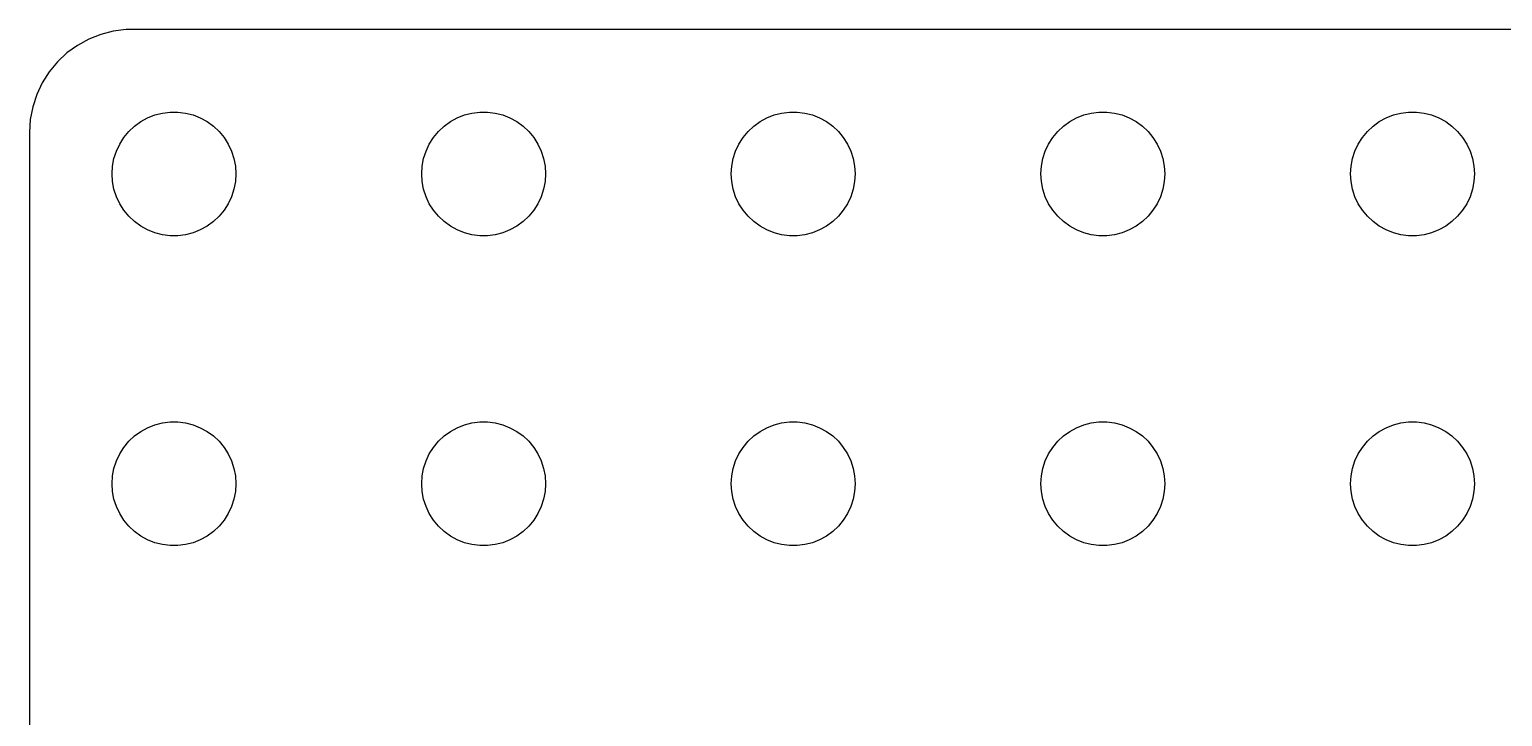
# Model space of a CAD drawing. Header units: metres. Extents: x -142 to 142, y -142 to 142.
# Drawn here: x -142 to -70.6, y 108.7 to 142 of the extents above; entities that cross this region are included whole.
import ezdxf

# ---------------------------------------------------------------- set-up
doc = ezdxf.new("R2010")
doc.units = ezdxf.units.M

msp = doc.modelspace()

# ---------------------------------------------------------------- linework, layer by layer
for p, q in [((-139.129, 141.524), (-139.679, 141.222)), ((-138.545, 141.755), (-139.129, 141.524)), ((-137.937, 141.911), (-138.545, 141.755)), ((-137.314, 141.99), (-137.937, 141.911)), ((137.314, 141.99), (-137.314, 141.99)), ((-140.187, 140.853), (-140.645, 140.423)), ((-139.679, 141.222), (-140.187, 140.853)), ((-141.045, 139.939), (-141.382, 139.409)), ((-140.645, 140.423), (-141.045, 139.939)), ((-141.382, 139.409), (-141.649, 138.841)), ((-141.649, 138.841), (-141.843, 138.243)), ((-141.843, 138.243), (-141.961, 137.627)), ((-136.277, 137.714), (-135.927, 137.853)), ((-135.927, 137.853), (-135.562, 137.947)), ((-135.562, 137.947), (-135.188, 137.994)), ((-135.188, 137.994), (-134.812, 137.994)), ((-134.812, 137.994), (-134.438, 137.947)), ((-134.438, 137.947), (-134.073, 137.853)), ((-134.073, 137.853), (-133.723, 137.714)), ((-121.277, 137.714), (-120.927, 137.853)), ((-120.927, 137.853), (-120.562, 137.947)), ((-120.562, 137.947), (-120.188, 137.994)), ((-120.188, 137.994), (-119.812, 137.994)), ((-119.812, 137.994), (-119.438, 137.947)), ((-119.438, 137.947), (-119.073, 137.853)), ((-119.073, 137.853), (-118.723, 137.714)), ((-106.277, 137.714), (-105.927, 137.853)), ((-105.927, 137.853), (-105.562, 137.947)), ((-105.562, 137.947), (-105.188, 137.994)), ((-105.188, 137.994), (-104.812, 137.994)), ((-104.812, 137.994), (-104.438, 137.947)), ((-104.438, 137.947), (-104.073, 137.853)), ((-104.073, 137.853), (-103.723, 137.714)), ((-91.2773, 137.714), (-90.927, 137.853)), ((-90.927, 137.853), (-90.5621, 137.947)), ((-90.5621, 137.947), (-90.1884, 137.994)), ((-90.1884, 137.994), (-89.8116, 137.994)), ((-89.8116, 137.994), (-89.4379, 137.947)), ((-89.4379, 137.947), (-89.073, 137.853)), ((-89.073, 137.853), (-88.7227, 137.714)), ((-76.2773, 137.714), (-75.927, 137.853)), ((-75.927, 137.853), (-75.5621, 137.947)), ((-75.5621, 137.947), (-75.1884, 137.994)), ((-75.1884, 137.994), (-74.8116, 137.994)), ((-74.8116, 137.994), (-74.4379, 137.947)), ((-74.4379, 137.947), (-74.073, 137.853)), ((-74.073, 137.853), (-73.7227, 137.714)), ((-141.961, 137.627), (-142, 137)), ((-137.427, 136.763), (-137.187, 137.054)), ((-137.187, 137.054), (-136.912, 137.312)), ((-136.912, 137.312), (-136.607, 137.533)), ((-136.607, 137.533), (-136.277, 137.714)), ((-133.723, 137.714), (-133.393, 137.533)), ((-133.393, 137.533), (-133.088, 137.312)), ((-133.088, 137.312), (-132.813, 137.054)), ((-132.813, 137.054), (-132.573, 136.763)), ((-122.427, 136.763), (-122.187, 137.054)), ((-122.187, 137.054), (-121.912, 137.312)), ((-121.912, 137.312), (-121.607, 137.533)), ((-121.607, 137.533), (-121.277, 137.714)), ((-118.723, 137.714), (-118.393, 137.533)), ((-118.393, 137.533), (-118.088, 137.312)), ((-118.088, 137.312), (-117.813, 137.054)), ((-117.813, 137.054), (-117.573, 136.763)), ((-107.427, 136.763), (-107.187, 137.054)), ((-107.187, 137.054), (-106.912, 137.312)), ((-106.912, 137.312), (-106.607, 137.533)), ((-106.607, 137.533), (-106.277, 137.714)), ((-103.723, 137.714), (-103.393, 137.533)), ((-103.393, 137.533), (-103.088, 137.312)), ((-103.088, 137.312), (-102.813, 137.054)), ((-102.813, 137.054), (-102.573, 136.763)), ((-92.427, 136.763), (-92.1869, 137.054)), ((-92.1869, 137.054), (-91.9123, 137.312)), ((-91.9123, 137.312), (-91.6075, 137.533)), ((-91.6075, 137.533), (-91.2773, 137.714)), ((-88.7227, 137.714), (-88.3925, 137.533)), ((-88.3925, 137.533), (-88.0877, 137.312)), ((-88.0877, 137.312), (-87.8131, 137.054)), ((-87.8131, 137.054), (-87.573, 136.763)), ((-77.427, 136.763), (-77.1869, 137.054)), ((-77.1869, 137.054), (-76.9123, 137.312)), ((-76.9123, 137.312), (-76.6075, 137.533)), ((-76.6075, 137.533), (-76.2773, 137.714)), ((-73.7227, 137.714), (-73.3925, 137.533)), ((-73.3925, 137.533), (-73.0877, 137.312)), ((-73.0877, 137.312), (-72.8131, 137.054)), ((-72.8131, 137.054), (-72.573, 136.763)), ((-142, 137), (-142, -137)), ((-137.789, 136.104), (-137.629, 136.445)), ((-137.629, 136.445), (-137.427, 136.763)), ((-132.573, 136.763), (-132.371, 136.445)), ((-132.371, 136.445), (-132.211, 136.104)), ((-122.789, 136.104), (-122.629, 136.445)), ((-122.629, 136.445), (-122.427, 136.763)), ((-117.573, 136.763), (-117.371, 136.445)), ((-117.371, 136.445), (-117.211, 136.104)), ((-107.789, 136.104), (-107.629, 136.445)), ((-107.629, 136.445), (-107.427, 136.763)), ((-102.573, 136.763), (-102.371, 136.445)), ((-102.371, 136.445), (-102.211, 136.104)), ((-92.7893, 136.104), (-92.6289, 136.445)), ((-92.6289, 136.445), (-92.427, 136.763)), ((-87.573, 136.763), (-87.3711, 136.445)), ((-87.3711, 136.445), (-87.2107, 136.104)), ((-77.7893, 136.104), (-77.6289, 136.445)), ((-77.6289, 136.445), (-77.427, 136.763)), ((-72.573, 136.763), (-72.3711, 136.445)), ((-72.3711, 136.445), (-72.2107, 136.104)), ((-137.976, 135.376), (-137.906, 135.746)), ((-137.906, 135.746), (-137.789, 136.104)), ((-132.211, 136.104), (-132.094, 135.746)), ((-132.094, 135.746), (-132.024, 135.376)), ((-122.976, 135.376), (-122.906, 135.746)), ((-122.906, 135.746), (-122.789, 136.104)), ((-117.211, 136.104), (-117.094, 135.746)), ((-117.094, 135.746), (-117.024, 135.376)), ((-107.976, 135.376), (-107.906, 135.746)), ((-107.906, 135.746), (-107.789, 136.104)), ((-102.211, 136.104), (-102.094, 135.746)), ((-102.094, 135.746), (-102.024, 135.376)), ((-92.9763, 135.376), (-92.9057, 135.746)), ((-92.9057, 135.746), (-92.7893, 136.104)), ((-87.2107, 136.104), (-87.0943, 135.746)), ((-87.0943, 135.746), (-87.0237, 135.376)), ((-77.9763, 135.376), (-77.9057, 135.746)), ((-77.9057, 135.746), (-77.7893, 136.104)), ((-72.2107, 136.104), (-72.0943, 135.746)), ((-72.0943, 135.746), (-72.0237, 135.376)), ((-138, 135), (-137.976, 135.376)), ((-137.976, 134.624), (-138, 135)), ((-132.024, 135.376), (-132, 135)), ((-132, 135), (-132.024, 134.624)), ((-123, 135), (-122.976, 135.376)), ((-122.976, 134.624), (-123, 135)), ((-117.024, 135.376), (-117, 135)), ((-117, 135), (-117.024, 134.624)), ((-108, 135), (-107.976, 135.376)), ((-107.976, 134.624), (-108, 135)), ((-102.024, 135.376), (-102, 135)), ((-102, 135), (-102.024, 134.624)), ((-93, 135), (-92.9763, 135.376)), ((-92.9763, 134.624), (-93, 135)), ((-87.0237, 135.376), (-87, 135)), ((-87, 135), (-87.0237, 134.624)), ((-78, 135), (-77.9763, 135.376)), ((-77.9763, 134.624), (-78, 135)), ((-72.0237, 135.376), (-72, 135)), ((-72, 135), (-72.0237, 134.624)), ((-137.906, 134.254), (-137.976, 134.624)), ((-137.789, 133.896), (-137.906, 134.254)), ((-132.094, 134.254), (-132.211, 133.896)), ((-132.024, 134.624), (-132.094, 134.254)), ((-122.906, 134.254), (-122.976, 134.624)), ((-122.789, 133.896), (-122.906, 134.254)), ((-117.094, 134.254), (-117.211, 133.896)), ((-117.024, 134.624), (-117.094, 134.254)), ((-107.906, 134.254), (-107.976, 134.624)), ((-107.789, 133.896), (-107.906, 134.254)), ((-102.094, 134.254), (-102.211, 133.896)), ((-102.024, 134.624), (-102.094, 134.254)), ((-92.9057, 134.254), (-92.9763, 134.624)), ((-92.7893, 133.896), (-92.9057, 134.254)), ((-87.0943, 134.254), (-87.2107, 133.896)), ((-87.0237, 134.624), (-87.0943, 134.254)), ((-77.9057, 134.254), (-77.9763, 134.624)), ((-77.7893, 133.896), (-77.9057, 134.254)), ((-72.0943, 134.254), (-72.2107, 133.896)), ((-72.0237, 134.624), (-72.0943, 134.254)), ((-137.629, 133.555), (-137.789, 133.896)), ((-137.427, 133.237), (-137.629, 133.555)), ((-132.371, 133.555), (-132.573, 133.237)), ((-132.211, 133.896), (-132.371, 133.555)), ((-122.629, 133.555), (-122.789, 133.896)), ((-122.427, 133.237), (-122.629, 133.555)), ((-117.371, 133.555), (-117.573, 133.237)), ((-117.211, 133.896), (-117.371, 133.555)), ((-107.629, 133.555), (-107.789, 133.896)), ((-107.427, 133.237), (-107.629, 133.555)), ((-102.371, 133.555), (-102.573, 133.237)), ((-102.211, 133.896), (-102.371, 133.555)), ((-92.6289, 133.555), (-92.7893, 133.896)), ((-92.427, 133.237), (-92.6289, 133.555)), ((-87.3711, 133.555), (-87.573, 133.237)), ((-87.2107, 133.896), (-87.3711, 133.555)), ((-77.6289, 133.555), (-77.7893, 133.896)), ((-77.427, 133.237), (-77.6289, 133.555)), ((-72.3711, 133.555), (-72.573, 133.237)), ((-72.2107, 133.896), (-72.3711, 133.555)), ((-137.187, 132.946), (-137.427, 133.237)), ((-136.912, 132.688), (-137.187, 132.946)), ((-132.813, 132.946), (-133.088, 132.688)), ((-132.573, 133.237), (-132.813, 132.946)), ((-122.187, 132.946), (-122.427, 133.237)), ((-121.912, 132.688), (-122.187, 132.946)), ((-117.813, 132.946), (-118.088, 132.688)), ((-117.573, 133.237), (-117.813, 132.946)), ((-107.187, 132.946), (-107.427, 133.237)), ((-106.912, 132.688), (-107.187, 132.946)), ((-102.813, 132.946), (-103.088, 132.688)), ((-102.573, 133.237), (-102.813, 132.946)), ((-92.1869, 132.946), (-92.427, 133.237)), ((-91.9123, 132.688), (-92.1869, 132.946)), ((-87.8131, 132.946), (-88.0877, 132.688)), ((-87.573, 133.237), (-87.8131, 132.946)), ((-77.1869, 132.946), (-77.427, 133.237)), ((-76.9123, 132.688), (-77.1869, 132.946)), ((-72.8131, 132.946), (-73.0877, 132.688)), ((-72.573, 133.237), (-72.8131, 132.946)), ((-136.607, 132.467), (-136.912, 132.688)), ((-136.277, 132.286), (-136.607, 132.467)), ((-135.927, 132.147), (-136.277, 132.286)), ((-135.562, 132.053), (-135.927, 132.147)), ((-135.188, 132.006), (-135.562, 132.053)), ((-134.438, 132.053), (-134.812, 132.006)), ((-134.073, 132.147), (-134.438, 132.053)), ((-133.723, 132.286), (-134.073, 132.147)), ((-133.393, 132.467), (-133.723, 132.286)), ((-133.088, 132.688), (-133.393, 132.467)), ((-121.607, 132.467), (-121.912, 132.688)), ((-121.277, 132.286), (-121.607, 132.467)), ((-120.927, 132.147), (-121.277, 132.286)), ((-120.562, 132.053), (-120.927, 132.147)), ((-120.188, 132.006), (-120.562, 132.053)), ((-119.438, 132.053), (-119.812, 132.006)), ((-119.073, 132.147), (-119.438, 132.053)), ((-118.723, 132.286), (-119.073, 132.147)), ((-118.393, 132.467), (-118.723, 132.286)), ((-118.088, 132.688), (-118.393, 132.467)), ((-106.607, 132.467), (-106.912, 132.688)), ((-106.277, 132.286), (-106.607, 132.467)), ((-105.927, 132.147), (-106.277, 132.286)), ((-105.562, 132.053), (-105.927, 132.147)), ((-105.188, 132.006), (-105.562, 132.053)), ((-104.438, 132.053), (-104.812, 132.006)), ((-104.073, 132.147), (-104.438, 132.053)), ((-103.723, 132.286), (-104.073, 132.147)), ((-103.393, 132.467), (-103.723, 132.286)), ((-103.088, 132.688), (-103.393, 132.467)), ((-91.6075, 132.467), (-91.9123, 132.688)), ((-91.2773, 132.286), (-91.6075, 132.467)), ((-90.927, 132.147), (-91.2773, 132.286)), ((-90.5621, 132.053), (-90.927, 132.147)), ((-90.1884, 132.006), (-90.5621, 132.053)), ((-89.4379, 132.053), (-89.8116, 132.006)), ((-89.073, 132.147), (-89.4379, 132.053)), ((-88.7227, 132.286), (-89.073, 132.147)), ((-88.3925, 132.467), (-88.7227, 132.286)), ((-88.0877, 132.688), (-88.3925, 132.467)), ((-76.6075, 132.467), (-76.9123, 132.688)), ((-76.2773, 132.286), (-76.6075, 132.467)), ((-75.927, 132.147), (-76.2773, 132.286)), ((-75.5621, 132.053), (-75.927, 132.147)), ((-75.1884, 132.006), (-75.5621, 132.053)), ((-74.4379, 132.053), (-74.8116, 132.006)), ((-74.073, 132.147), (-74.4379, 132.053)), ((-73.7227, 132.286), (-74.073, 132.147)), ((-73.3925, 132.467), (-73.7227, 132.286)), ((-73.0877, 132.688), (-73.3925, 132.467)), ((-134.812, 132.006), (-135.188, 132.006)), ((-119.812, 132.006), (-120.188, 132.006)), ((-104.812, 132.006), (-105.188, 132.006)), ((-89.8116, 132.006), (-90.1884, 132.006)), ((-74.8116, 132.006), (-75.1884, 132.006)), ((-136.277, 122.714), (-135.927, 122.853)), ((-135.927, 122.853), (-135.562, 122.947)), ((-135.562, 122.947), (-135.188, 122.994)), ((-135.188, 122.994), (-134.812, 122.994)), ((-134.812, 122.994), (-134.438, 122.947)), ((-134.438, 122.947), (-134.073, 122.853)), ((-134.073, 122.853), (-133.723, 122.714)), ((-121.277, 122.714), (-120.927, 122.853)), ((-120.927, 122.853), (-120.562, 122.947)), ((-120.562, 122.947), (-120.188, 122.994)), ((-120.188, 122.994), (-119.812, 122.994)), ((-119.812, 122.994), (-119.438, 122.947)), ((-119.438, 122.947), (-119.073, 122.853)), ((-119.073, 122.853), (-118.723, 122.714)), ((-106.277, 122.714), (-105.927, 122.853)), ((-105.927, 122.853), (-105.562, 122.947)), ((-105.562, 122.947), (-105.188, 122.994)), ((-105.188, 122.994), (-104.812, 122.994)), ((-104.812, 122.994), (-104.438, 122.947)), ((-104.438, 122.947), (-104.073, 122.853)), ((-104.073, 122.853), (-103.723, 122.714)), ((-91.2773, 122.714), (-90.927, 122.853)), ((-90.927, 122.853), (-90.5621, 122.947)), ((-90.5621, 122.947), (-90.1884, 122.994)), ((-90.1884, 122.994), (-89.8116, 122.994)), ((-89.8116, 122.994), (-89.4379, 122.947)), ((-89.4379, 122.947), (-89.073, 122.853)), ((-89.073, 122.853), (-88.7227, 122.714)), ((-76.2773, 122.714), (-75.927, 122.853)), ((-75.927, 122.853), (-75.5621, 122.947)), ((-75.5621, 122.947), (-75.1884, 122.994)), ((-75.1884, 122.994), (-74.8116, 122.994)), ((-74.8116, 122.994), (-74.4379, 122.947)), ((-74.4379, 122.947), (-74.073, 122.853)), ((-74.073, 122.853), (-73.7227, 122.714)), ((-137.427, 121.763), (-137.187, 122.054)), ((-137.187, 122.054), (-136.912, 122.312)), ((-136.912, 122.312), (-136.607, 122.533)), ((-136.607, 122.533), (-136.277, 122.714)), ((-133.723, 122.714), (-133.393, 122.533)), ((-133.393, 122.533), (-133.088, 122.312)), ((-133.088, 122.312), (-132.813, 122.054)), ((-132.813, 122.054), (-132.573, 121.763)), ((-122.427, 121.763), (-122.187, 122.054)), ((-122.187, 122.054), (-121.912, 122.312)), ((-121.912, 122.312), (-121.607, 122.533)), ((-121.607, 122.533), (-121.277, 122.714)), ((-118.723, 122.714), (-118.393, 122.533)), ((-118.393, 122.533), (-118.088, 122.312)), ((-118.088, 122.312), (-117.813, 122.054)), ((-117.813, 122.054), (-117.573, 121.763)), ((-107.427, 121.763), (-107.187, 122.054)), ((-107.187, 122.054), (-106.912, 122.312)), ((-106.912, 122.312), (-106.607, 122.533)), ((-106.607, 122.533), (-106.277, 122.714)), ((-103.723, 122.714), (-103.393, 122.533)), ((-103.393, 122.533), (-103.088, 122.312)), ((-103.088, 122.312), (-102.813, 122.054)), ((-102.813, 122.054), (-102.573, 121.763)), ((-92.427, 121.763), (-92.1869, 122.054)), ((-92.1869, 122.054), (-91.9123, 122.312)), ((-91.9123, 122.312), (-91.6075, 122.533)), ((-91.6075, 122.533), (-91.2773, 122.714)), ((-88.7227, 122.714), (-88.3925, 122.533)), ((-88.3925, 122.533), (-88.0877, 122.312)), ((-88.0877, 122.312), (-87.8131, 122.054)), ((-87.8131, 122.054), (-87.573, 121.763)), ((-77.427, 121.763), (-77.1869, 122.054)), ((-77.1869, 122.054), (-76.9123, 122.312)), ((-76.9123, 122.312), (-76.6075, 122.533)), ((-76.6075, 122.533), (-76.2773, 122.714)), ((-73.7227, 122.714), (-73.3925, 122.533)), ((-73.3925, 122.533), (-73.0877, 122.312)), ((-73.0877, 122.312), (-72.8131, 122.054)), ((-72.8131, 122.054), (-72.573, 121.763)), ((-137.789, 121.104), (-137.629, 121.445)), ((-137.629, 121.445), (-137.427, 121.763)), ((-132.573, 121.763), (-132.371, 121.445)), ((-132.371, 121.445), (-132.211, 121.104)), ((-122.789, 121.104), (-122.629, 121.445)), ((-122.629, 121.445), (-122.427, 121.763)), ((-117.573, 121.763), (-117.371, 121.445)), ((-117.371, 121.445), (-117.211, 121.104)), ((-107.789, 121.104), (-107.629, 121.445)), ((-107.629, 121.445), (-107.427, 121.763)), ((-102.573, 121.763), (-102.371, 121.445)), ((-102.371, 121.445), (-102.211, 121.104)), ((-92.7893, 121.104), (-92.6289, 121.445)), ((-92.6289, 121.445), (-92.427, 121.763)), ((-87.573, 121.763), (-87.3711, 121.445)), ((-87.3711, 121.445), (-87.2107, 121.104)), ((-77.7893, 121.104), (-77.6289, 121.445)), ((-77.6289, 121.445), (-77.427, 121.763)), ((-72.573, 121.763), (-72.3711, 121.445)), ((-72.3711, 121.445), (-72.2107, 121.104)), ((-137.976, 120.376), (-137.906, 120.746)), ((-137.906, 120.746), (-137.789, 121.104)), ((-132.211, 121.104), (-132.094, 120.746)), ((-132.094, 120.746), (-132.024, 120.376)), ((-122.976, 120.376), (-122.906, 120.746)), ((-122.906, 120.746), (-122.789, 121.104)), ((-117.211, 121.104), (-117.094, 120.746)), ((-117.094, 120.746), (-117.024, 120.376)), ((-107.976, 120.376), (-107.906, 120.746)), ((-107.906, 120.746), (-107.789, 121.104)), ((-102.211, 121.104), (-102.094, 120.746)), ((-102.094, 120.746), (-102.024, 120.376)), ((-92.9763, 120.376), (-92.9057, 120.746)), ((-92.9057, 120.746), (-92.7893, 121.104)), ((-87.2107, 121.104), (-87.0943, 120.746)), ((-87.0943, 120.746), (-87.0237, 120.376)), ((-77.9763, 120.376), (-77.9057, 120.746)), ((-77.9057, 120.746), (-77.7893, 121.104)), ((-72.2107, 121.104), (-72.0943, 120.746)), ((-72.0943, 120.746), (-72.0237, 120.376)), ((-138, 120), (-137.976, 120.376)), ((-137.976, 119.624), (-138, 120)), ((-132.024, 120.376), (-132, 120)), ((-132, 120), (-132.024, 119.624)), ((-123, 120), (-122.976, 120.376)), ((-122.976, 119.624), (-123, 120)), ((-117.024, 120.376), (-117, 120)), ((-117, 120), (-117.024, 119.624)), ((-108, 120), (-107.976, 120.376)), ((-107.976, 119.624), (-108, 120)), ((-102.024, 120.376), (-102, 120)), ((-102, 120), (-102.024, 119.624)), ((-93, 120), (-92.9763, 120.376)), ((-92.9763, 119.624), (-93, 120)), ((-87.0237, 120.376), (-87, 120)), ((-87, 120), (-87.0237, 119.624)), ((-78, 120), (-77.9763, 120.376)), ((-77.9763, 119.624), (-78, 120)), ((-72.0237, 120.376), (-72, 120)), ((-72, 120), (-72.0237, 119.624)), ((-137.906, 119.254), (-137.976, 119.624)), ((-137.789, 118.896), (-137.906, 119.254)), ((-132.094, 119.254), (-132.211, 118.896)), ((-132.024, 119.624), (-132.094, 119.254)), ((-122.906, 119.254), (-122.976, 119.624)), ((-122.789, 118.896), (-122.906, 119.254)), ((-117.094, 119.254), (-117.211, 118.896)), ((-117.024, 119.624), (-117.094, 119.254)), ((-107.906, 119.254), (-107.976, 119.624)), ((-107.789, 118.896), (-107.906, 119.254)), ((-102.094, 119.254), (-102.211, 118.896)), ((-102.024, 119.624), (-102.094, 119.254)), ((-92.9057, 119.254), (-92.9763, 119.624)), ((-92.7893, 118.896), (-92.9057, 119.254)), ((-87.0943, 119.254), (-87.2107, 118.896)), ((-87.0237, 119.624), (-87.0943, 119.254)), ((-77.9057, 119.254), (-77.9763, 119.624)), ((-77.7893, 118.896), (-77.9057, 119.254)), ((-72.0943, 119.254), (-72.2107, 118.896)), ((-72.0237, 119.624), (-72.0943, 119.254)), ((-137.629, 118.555), (-137.789, 118.896)), ((-137.427, 118.237), (-137.629, 118.555)), ((-132.371, 118.555), (-132.573, 118.237)), ((-132.211, 118.896), (-132.371, 118.555)), ((-122.629, 118.555), (-122.789, 118.896)), ((-122.427, 118.237), (-122.629, 118.555)), ((-117.371, 118.555), (-117.573, 118.237)), ((-117.211, 118.896), (-117.371, 118.555)), ((-107.629, 118.555), (-107.789, 118.896)), ((-107.427, 118.237), (-107.629, 118.555)), ((-102.371, 118.555), (-102.573, 118.237)), ((-102.211, 118.896), (-102.371, 118.555)), ((-92.6289, 118.555), (-92.7893, 118.896)), ((-92.427, 118.237), (-92.6289, 118.555)), ((-87.3711, 118.555), (-87.573, 118.237)), ((-87.2107, 118.896), (-87.3711, 118.555)), ((-77.6289, 118.555), (-77.7893, 118.896)), ((-77.427, 118.237), (-77.6289, 118.555)), ((-72.3711, 118.555), (-72.573, 118.237)), ((-72.2107, 118.896), (-72.3711, 118.555)), ((-137.187, 117.946), (-137.427, 118.237)), ((-136.912, 117.688), (-137.187, 117.946)), ((-132.813, 117.946), (-133.088, 117.688)), ((-132.573, 118.237), (-132.813, 117.946)), ((-122.187, 117.946), (-122.427, 118.237)), ((-121.912, 117.688), (-122.187, 117.946)), ((-117.813, 117.946), (-118.088, 117.688)), ((-117.573, 118.237), (-117.813, 117.946)), ((-107.187, 117.946), (-107.427, 118.237)), ((-106.912, 117.688), (-107.187, 117.946)), ((-102.813, 117.946), (-103.088, 117.688)), ((-102.573, 118.237), (-102.813, 117.946)), ((-92.1869, 117.946), (-92.427, 118.237)), ((-91.9123, 117.688), (-92.1869, 117.946)), ((-87.8131, 117.946), (-88.0877, 117.688)), ((-87.573, 118.237), (-87.8131, 117.946)), ((-77.1869, 117.946), (-77.427, 118.237)), ((-76.9123, 117.688), (-77.1869, 117.946)), ((-72.8131, 117.946), (-73.0877, 117.688)), ((-72.573, 118.237), (-72.8131, 117.946)), ((-136.607, 117.467), (-136.912, 117.688)), ((-136.277, 117.286), (-136.607, 117.467)), ((-135.927, 117.147), (-136.277, 117.286)), ((-135.562, 117.053), (-135.927, 117.147)), ((-135.188, 117.006), (-135.562, 117.053)), ((-134.438, 117.053), (-134.812, 117.006)), ((-134.073, 117.147), (-134.438, 117.053)), ((-133.723, 117.286), (-134.073, 117.147)), ((-133.393, 117.467), (-133.723, 117.286)), ((-133.088, 117.688), (-133.393, 117.467)), ((-121.607, 117.467), (-121.912, 117.688)), ((-121.277, 117.286), (-121.607, 117.467)), ((-120.927, 117.147), (-121.277, 117.286)), ((-120.562, 117.053), (-120.927, 117.147)), ((-120.188, 117.006), (-120.562, 117.053)), ((-119.438, 117.053), (-119.812, 117.006)), ((-119.073, 117.147), (-119.438, 117.053)), ((-118.723, 117.286), (-119.073, 117.147)), ((-118.393, 117.467), (-118.723, 117.286)), ((-118.088, 117.688), (-118.393, 117.467)), ((-106.607, 117.467), (-106.912, 117.688)), ((-106.277, 117.286), (-106.607, 117.467)), ((-105.927, 117.147), (-106.277, 117.286)), ((-105.562, 117.053), (-105.927, 117.147)), ((-105.188, 117.006), (-105.562, 117.053)), ((-104.438, 117.053), (-104.812, 117.006)), ((-104.073, 117.147), (-104.438, 117.053)), ((-103.723, 117.286), (-104.073, 117.147)), ((-103.393, 117.467), (-103.723, 117.286)), ((-103.088, 117.688), (-103.393, 117.467)), ((-91.6075, 117.467), (-91.9123, 117.688)), ((-91.2773, 117.286), (-91.6075, 117.467)), ((-90.927, 117.147), (-91.2773, 117.286)), ((-90.5621, 117.053), (-90.927, 117.147)), ((-90.1884, 117.006), (-90.5621, 117.053)), ((-89.4379, 117.053), (-89.8116, 117.006)), ((-89.073, 117.147), (-89.4379, 117.053)), ((-88.7227, 117.286), (-89.073, 117.147)), ((-88.3925, 117.467), (-88.7227, 117.286)), ((-88.0877, 117.688), (-88.3925, 117.467)), ((-76.6075, 117.467), (-76.9123, 117.688)), ((-76.2773, 117.286), (-76.6075, 117.467)), ((-75.927, 117.147), (-76.2773, 117.286)), ((-75.5621, 117.053), (-75.927, 117.147)), ((-75.1884, 117.006), (-75.5621, 117.053)), ((-74.4379, 117.053), (-74.8116, 117.006)), ((-74.073, 117.147), (-74.4379, 117.053)), ((-73.7227, 117.286), (-74.073, 117.147)), ((-73.3925, 117.467), (-73.7227, 117.286)), ((-73.0877, 117.688), (-73.3925, 117.467)), ((-134.812, 117.006), (-135.188, 117.006)), ((-119.812, 117.006), (-120.188, 117.006)), ((-104.812, 117.006), (-105.188, 117.006)), ((-89.8116, 117.006), (-90.1884, 117.006)), ((-74.8116, 117.006), (-75.1884, 117.006))]:
    msp.add_line(p, q)

doc.saveas('drawing.dxf')
